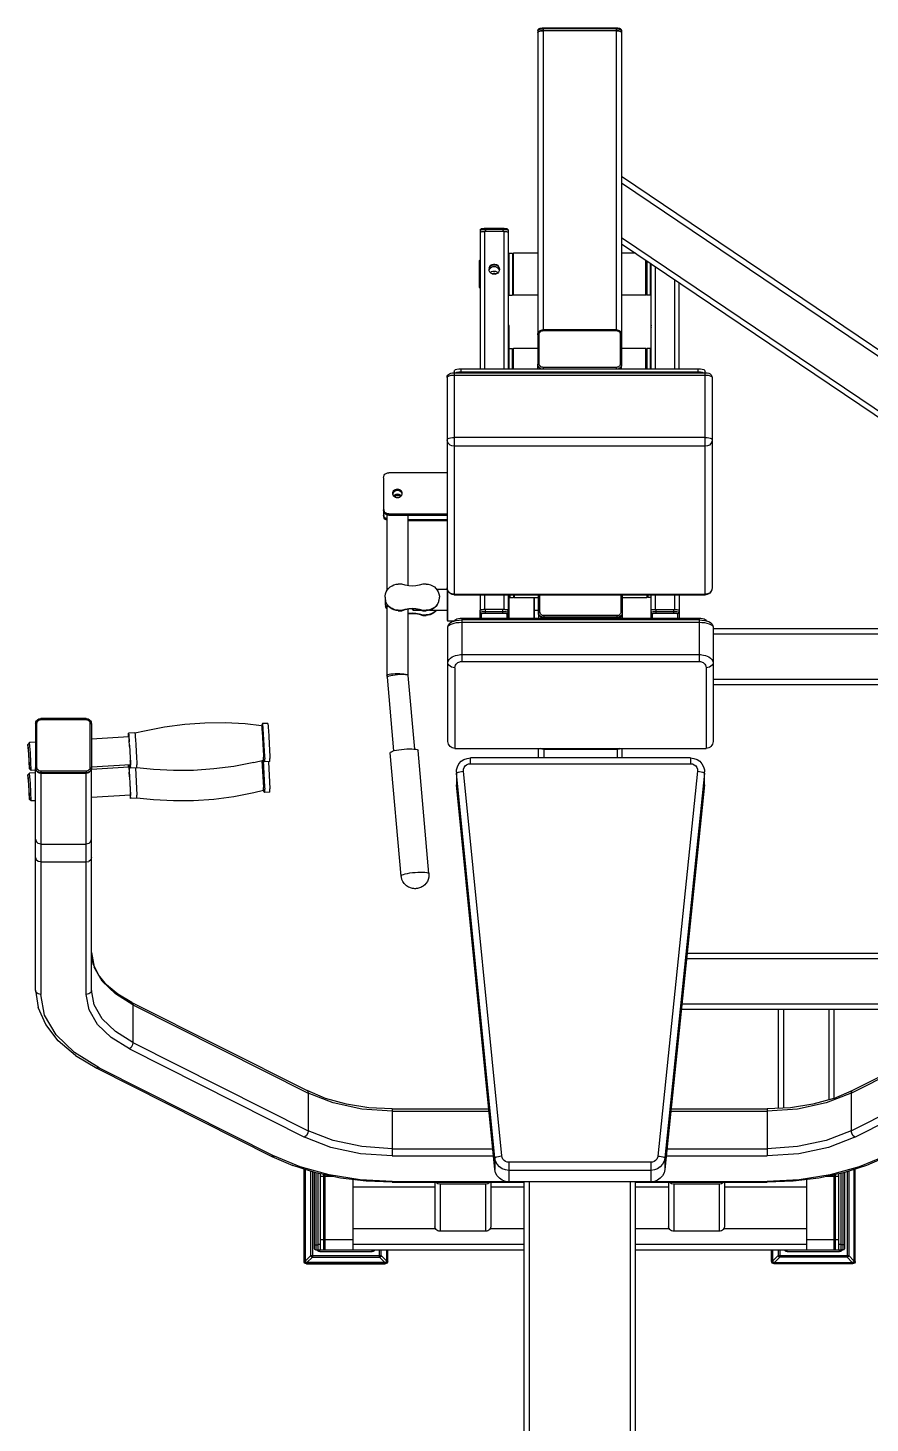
# Model space of a CAD drawing. Header units: millimetres. Extents: x 24547 to 62889, y 34568 to 56011.
# Drawn here: x 36956 to 37724, y 44921 to 46192 of the extents above; entities that cross this region are included whole.
import ezdxf

# ---------------------------------------------------------------- set-up
doc = ezdxf.new("R2010")
doc.units = ezdxf.units.MM
doc.linetypes.add('PEN_TYPE_1', pattern=[0])

# ---------------------------------------------------------------- blocks, each defined once
blk = doc.blocks.new('A$C23574DE5')
at = {"color": 7, "linetype": 'PEN_TYPE_1'}
for points in [[(464.7, 1516.8), (464.8, 1517.3), (465, 1517.8), (465.4, 1518.2), (466, 1518.6), (466.7, 1518.9), (467.5, 1519.1), (468.5, 1519.2), (469.5, 1519.3)], [(464.7, 1516.8), (464.8, 1517.1), (465, 1517.4), (465.5, 1517.7), (466.1, 1517.9), (466.8, 1518.1), (467.6, 1518.3), (468.5, 1518.4), (469.5, 1518.4)], [(464.7, 1516.8), (464.7, 1515)], [(464.7, 1515), (464.8, 1515.4), (465.2, 1515.7), (465.7, 1516), (466.5, 1516.3), (467.4, 1516.5), (468.4, 1516.6), (469.5, 1516.6)], [(464.8, 1515.4), (464.7, 1515)], [(464.7, 1515), (464.7, 1239.7)], [(465.3, 1515.8), (465, 1515.5)], [(465.9, 1516.1), (465.5, 1515.9)], [(466.8, 1516.3), (466.3, 1516.2)], [(467.9, 1516.5), (467.2, 1516.4)], [(469.5, 1516.6), (468.3, 1516.6)], [(469.5, 1519.3), (536.2, 1519.3)], [(469.5, 1519.3), (469.5, 1516.6)], [(536.2, 1518.4), (469.5, 1518.4)], [(536.2, 1516.6), (469.5, 1516.6)], [(469.5, 1516.6), (469.5, 1244.2)], [(536.2, 1519.3), (536.2, 1516.6)], [(536.2, 1519.3), (537.2, 1519.2), (538.1, 1519.1), (539, 1518.9), (539.7, 1518.6), (540.3, 1518.2), (540.6, 1517.8), (540.9, 1517.3), (541, 1516.8)], [(536.2, 1518.4), (537.1, 1518.4), (538, 1518.3), (538.9, 1518.1), (539.6, 1517.9), (540.2, 1517.7), (540.6, 1517.4), (540.9, 1517.1), (541, 1516.8)], [(537.4, 1516.6), (536.2, 1516.6)], [(536.2, 1516.6), (536.2, 1244.2)], [(536.2, 1516.6), (537.3, 1516.6), (538.3, 1516.5), (539.2, 1516.3), (539.9, 1516), (540.5, 1515.7), (540.9, 1515.4), (541, 1515)], [(538.4, 1516.4), (537.7, 1516.5)], [(539.4, 1516.2), (538.8, 1516.3)], [(540.2, 1515.9), (539.7, 1516.1)], [(540.7, 1515.5), (540.4, 1515.8)], [(541, 1515), (540.8, 1515.4)], [(541, 1516.8), (541, 1515)], [(541, 1515), (541, 1239.7)], [(541, 1384), (1149.6, 973.4)], [(541, 1378.2), (1149.5, 967.8)], [(412.2, 1334.8), (412.3, 1335.1), (412.4, 1335.4), (412.5, 1335.7), (412.8, 1335.9), (413, 1336), (413.2, 1336.2), (413.5, 1336.3), (413.9, 1336.4), (414.3, 1336.5), (414.8, 1336.6), (415.5, 1336.6), (416.2, 1336.7), (417, 1336.7)], [(412.2, 1334.8), (412.3, 1335), (412.6, 1335.1), (413, 1335.3), (413.6, 1335.4), (414.3, 1335.5), (415.2, 1335.6), (416.1, 1335.6), (417, 1335.6)], [(412.2, 1334.8), (412.2, 1333.1)], [(417, 1336.7), (432.9, 1336.7)], [(417, 1336.7), (417, 1333.7)], [(432.9, 1335.6), (417, 1335.6)], [(432.9, 1336.7), (432.9, 1333.7)], [(432.9, 1336.7), (433.7, 1336.7), (434.5, 1336.6), (435.2, 1336.5), (435.9, 1336.4), (436.4, 1336.3), (436.8, 1336.1), (437.1, 1335.9), (437.4, 1335.6), (437.6, 1335.2), (437.6, 1334.8)], [(432.9, 1335.6), (433.8, 1335.6), (434.7, 1335.6), (435.5, 1335.5), (436.2, 1335.4), (436.9, 1335.3), (437.3, 1335.1), (437.6, 1335), (437.6, 1334.8)], [(437.6, 1334.8), (437.6, 1333.1)], [(412.2, 1333.1), (412.3, 1333.2), (412.6, 1333.4), (413.1, 1333.5), (413.7, 1333.6), (414.5, 1333.7), (415.3, 1333.7), (416.2, 1333.7)], [(412.2, 1333.1), (412.2, 1208.7)], [(433.7, 1333.7), (416.2, 1333.7)], [(416.2, 1333.7), (416.2, 1208.7)], [(433.7, 1333.7), (432.9, 1333.7)], [(433.7, 1333.7), (433.7, 1208.7)], [(433.7, 1333.7), (434.6, 1333.7), (435.4, 1333.7), (436.2, 1333.6), (436.8, 1333.5), (437.3, 1333.4), (437.6, 1333.2), (437.6, 1333.1)], [(437.6, 1333.1), (437.6, 1208.7)], [(541, 1328.4), (1150.5, 917.3)], [(541, 1322.6), (1150.5, 911.5)], [(438.4, 1314), (441.6, 1314)], [(438.4, 1314), (438.4, 1275.8)], [(442.4, 1314), (441.6, 1313.2)], [(441.6, 1314), (441.6, 1275.8)], [(464.7, 1314), (442.4, 1314)], [(442.4, 1275.8), (442.4, 1314)], [(553.8, 1314), (541, 1314)], [(411.8, 1307.6), (411.4, 1307.2)], [(411.4, 1282.6), (411.4, 1307.2)], [(412.2, 1307.6), (411.8, 1307.6)], [(411.8, 1282.2), (411.8, 1307.6)], [(420.4, 1300.6), (420.2, 1299)], [(429.7, 1299.3), (429.5, 1298), (428.9, 1296.8), (428.1, 1295.8), (426.9, 1295), (425.6, 1294.7), (424.3, 1294.7), (423, 1295), (421.8, 1295.8), (420.9, 1296.8), (420.4, 1298), (420.2, 1299.3)], [(420.3, 1298.8), (420.9, 1299.8), (421.6, 1300.7), (422.6, 1301.3), (423.8, 1301.7), (424.9, 1301.8)], [(420.4, 1300.6), (420.9, 1301.8), (421.8, 1302.9), (423, 1303.6), (424.3, 1304), (425.6, 1304), (426.9, 1303.6), (428.1, 1302.9), (428.9, 1301.8), (429.5, 1300.6), (429.7, 1299)], [(420.4, 1300.1), (420.9, 1301.3), (421.8, 1302.3), (423, 1303.1), (424.3, 1303.4), (425.6, 1303.4), (426.9, 1303.1), (428.1, 1302.3), (428.9, 1301.3), (429.5, 1300.1)], [(421.4, 1296.2), (421.6, 1296.4), (422.6, 1297.2), (423.8, 1297.6), (424.9, 1297.7)], [(424.9, 1301.8), (426.1, 1301.7), (427.2, 1301.3), (428.2, 1300.7), (429, 1299.8)], [(424.9, 1297.7), (426.1, 1297.6), (427.2, 1297.1), (428.2, 1296.4), (428.4, 1296.2)], [(429, 1299.8), (429.6, 1298.8)], [(438.4, 1307.6), (437.6, 1307.6)], [(563.2, 1275.8), (563.2, 1307.6)], [(564, 1307.1), (564, 1275.8)], [(567.2, 1305), (567.2, 1275.8)], [(568, 1208.7), (568, 1304.4)], [(571.9, 1208.7), (571.9, 1301.7)], [(422.8, 1295.2), (423, 1295.3), (424.3, 1295.7), (425.6, 1295.7), (426.9, 1295.3), (427.1, 1295.2)], [(423.5, 1294.9), (424.3, 1295.1), (425.6, 1295.1), (426.4, 1294.9)], [(589.4, 1208.7), (589.4, 1289.9)], [(593.4, 1208.7), (593.4, 1287.3)], [(411.7, 1282.3), (411.4, 1282.6)], [(412.2, 1282.2), (411.8, 1282.2)], [(438.4, 1282.2), (437.6, 1282.2)], [(438.4, 1275.8), (441.6, 1275.8)], [(442.4, 1275.8), (441.6, 1276.6)], [(464.7, 1275.8), (442.4, 1275.8)], [(563.2, 1275.8), (541, 1275.8)], [(564, 1276.6), (563.2, 1275.8)], [(567.2, 1275.8), (564, 1275.8)], [(568, 1282.2), (567.2, 1282.2)], [(437.6, 1249), (437.8, 1249), (438.1, 1248.6), (438.3, 1248.2), (438.3, 1247.8)], [(438.3, 1247.8), (437.6, 1248.3)], [(438.3, 1246.1), (437.6, 1246.4)], [(438.3, 1247.8), (438.3, 1246.1)], [(438.4, 1245.9), (438.3, 1246.1)], [(438.4, 1245.9), (438.4, 1208.7)], [(568, 1248.4), (567.9, 1247.8)], [(568, 1248), (567.9, 1247.8)], [(568, 1246.1), (567.9, 1245.9)], [(464.7, 1239.7), (464.8, 1240.6), (465, 1241.4), (465.5, 1242.2), (466.1, 1242.9), (466.8, 1243.5), (467.6, 1243.9), (468.5, 1244.1), (469.5, 1244.2)], [(464.7, 1239.7), (464.7, 1239.8), (464.9, 1239.9), (465.2, 1240), (465.6, 1240.1), (466, 1240.1)], [(464.7, 1239.7), (464.7, 1212.1)], [(466, 1240.1), (466, 1240.8), (466.2, 1241.4), (466.5, 1241.9), (467, 1242.4), (467.5, 1242.8), (468.1, 1243.1), (468.8, 1243.3), (469.5, 1243.4)], [(466, 1213.2), (466, 1240.1)], [(536.2, 1244.2), (469.5, 1244.2)], [(469.5, 1243.4), (469.5, 1244.2)], [(469.5, 1243.4), (536.2, 1243.4)], [(536.2, 1244.2), (537.1, 1244.1), (538, 1243.9), (538.9, 1243.5), (539.6, 1242.9), (540.2, 1242.2), (540.6, 1241.4), (540.9, 1240.6), (541, 1239.7)], [(536.2, 1243.4), (536.2, 1244.2)], [(536.2, 1243.4), (536.9, 1243.3), (537.5, 1243.1), (538.2, 1242.8), (538.7, 1242.4), (539.1, 1241.9), (539.4, 1241.4), (539.6, 1240.8), (539.7, 1240.1)], [(539.7, 1240.1), (540.1, 1240.1), (540.4, 1240), (540.7, 1239.9), (540.9, 1239.8), (541, 1239.7)], [(539.7, 1240.1), (539.7, 1213.2)], [(541, 1239.7), (541, 1212.1)], [(567.9, 1238.7), (568, 1238.6)], [(438.4, 1227), (441.6, 1227)], [(442.4, 1227), (441.6, 1226.2)], [(441.6, 1208.7), (441.6, 1227)], [(464.7, 1227), (442.4, 1227)], [(442.4, 1208.7), (442.4, 1227)], [(563.2, 1227), (541, 1227)], [(563.2, 1208.7), (563.2, 1227)], [(564, 1226.2), (563.2, 1227)], [(567.2, 1227), (564, 1227)], [(564, 1227), (564, 1208.7)], [(567.2, 1227), (567.2, 1208.7)], [(568, 1220.6), (567.2, 1220.6)], [(388.4, 1206.6), (388.7, 1207.2), (389.6, 1207.9), (391, 1208.3), (392.8, 1208.6), (394.8, 1208.7)], [(394.8, 1205.9), (394.8, 1208.7)], [(394.8, 1208.7), (610.9, 1208.7)], [(464.7, 1212.8), (464.7, 1212.9), (464.9, 1213), (465.2, 1213.1), (465.6, 1213.2), (466, 1213.2)], [(467.4, 1208.7), (466.8, 1209.1), (466.1, 1209.6), (465.5, 1210.3), (465, 1211.1), (464.8, 1211.9), (464.7, 1212.8)], [(464.7, 1208.7), (464.7, 1212.1)], [(466.4, 1208.7), (465.7, 1209.3), (465.2, 1210.2), (464.8, 1211.2), (464.7, 1212.1)], [(469.5, 1209.9), (468.8, 1210), (468.1, 1210.2), (467.5, 1210.5), (467, 1210.9), (466.5, 1211.4), (466.2, 1212), (466, 1212.6), (466, 1213.2)], [(536.2, 1209.9), (469.5, 1209.9)], [(469.5, 1209.9), (469.5, 1208.7)], [(539.7, 1213.2), (539.6, 1212.6), (539.4, 1212), (539.1, 1211.4), (538.7, 1210.9), (538.2, 1210.5), (537.5, 1210.2), (536.9, 1210), (536.2, 1209.9)], [(536.2, 1209.9), (536.2, 1208.7)], [(540.9, 1211.9), (540.6, 1211.1), (540.2, 1210.3), (539.6, 1209.6), (538.9, 1209.1), (538.2, 1208.7)], [(541, 1212.1), (540.9, 1211.2), (540.5, 1210.2), (539.9, 1209.3), (539.3, 1208.7)], [(539.7, 1213.2), (540.1, 1213.2), (540.4, 1213.1), (540.7, 1213), (540.9, 1212.9), (541, 1212.8)], [(541, 1212.8), (540.9, 1211.9)], [(541, 1208.7), (541, 1212.1)], [(610.9, 1208.7), (612.9, 1208.6), (614.6, 1208.3), (616.1, 1207.9), (616.9, 1207.2), (617.3, 1206.6)], [(610.9, 1205.9), (610.9, 1208.7)], [(382, 1200.7), (382.2, 1201.9), (382.7, 1202.8), (383.4, 1203.5), (384.3, 1204.1), (385.4, 1204.6), (386.8, 1204.9), (388.4, 1205)], [(382, 1200.7), (382.1, 1201), (382.3, 1201.3), (382.6, 1201.6), (383.2, 1201.9), (383.9, 1202.3), (384.8, 1202.5), (385.7, 1202.7), (386.7, 1202.8), (387.6, 1202.9), (388.4, 1202.9)], [(382, 1200.7), (382, 979.6)], [(388.4, 1206.6), (388.4, 1002.8)], [(388.4, 1205), (617.3, 1205)], [(388.4, 1202.9), (617.3, 1202.9)], [(389.6, 1205), (391, 1205.5), (392.8, 1205.8), (394.8, 1205.9)], [(394.8, 1205.9), (610.9, 1205.9)], [(610.9, 1205.9), (612.9, 1205.8), (614.6, 1205.5), (616.1, 1205)], [(617.3, 1002.8), (617.3, 1206.6)], [(617.3, 1205), (619, 1204.9), (620.6, 1204.5), (621.8, 1203.9), (622.8, 1203), (623.4, 1202), (623.6, 1200.7)], [(617.3, 1202.9), (618, 1202.9), (618.9, 1202.8), (619.9, 1202.7), (620.9, 1202.5), (621.7, 1202.3), (622.5, 1202), (623, 1201.6), (623.4, 1201.3), (623.6, 1201)], [(623.6, 1200.7), (623.6, 1009.2)], [(382, 1144), (382.3, 1144.5), (382.9, 1145.1), (383.9, 1145.5), (385.2, 1145.8), (386.8, 1146.1), (388.4, 1146.1)], [(617.3, 1146.1), (388.4, 1146.1)], [(617.3, 1146.1), (618.9, 1146.1), (620.4, 1145.8), (621.7, 1145.5), (622.8, 1145.1), (623.4, 1144.5), (623.6, 1144)], [(388.4, 1138), (386.4, 1138.3), (384.7, 1139.1), (383.3, 1140.5), (382.4, 1142.1), (382, 1144)], [(617.3, 1138), (388.4, 1138)], [(623.6, 1144), (623.3, 1142.1), (622.4, 1140.5), (621, 1139.1), (619.2, 1138.3), (617.3, 1138)], [(324, 1109.2), (324.2, 1110.4), (324.6, 1111.6), (325.4, 1112.5), (326.4, 1113.3), (327.6, 1113.8), (328.8, 1113.9)], [(324, 1109.2), (324, 1075)], [(382, 1113.9), (328.8, 1113.9)], [(332.6, 1095.1), (332.7, 1096.1), (333, 1096.9), (333.5, 1097.7), (334.1, 1098.3), (334.9, 1098.8), (335.8, 1099.1), (336.7, 1099.2), (337.6, 1099.1), (338.5, 1098.8), (339.3, 1098.3), (340, 1097.7), (340.5, 1096.9), (340.8, 1096.1), (340.9, 1095.1)], [(332.7, 1094.2), (332.6, 1095.1)], [(332.6, 1094.6), (332.7, 1094.9)], [(332.7, 1094.9), (333, 1095.8)], [(332.7, 1094.2), (332.8, 1094.9)], [(340.8, 1094.2), (340.5, 1093.4), (340, 1092.6), (339.3, 1091.9), (338.5, 1091.4), (337.6, 1091.1), (336.7, 1091), (335.8, 1091.1), (334.9, 1091.4), (334.1, 1091.9), (333.5, 1092.6), (333, 1093.4), (332.7, 1094.2)], [(332.8, 1094.9), (333.4, 1096.1)], [(333, 1095.8), (333.5, 1096.6), (334.1, 1097.2)], [(333.4, 1096.1), (334.3, 1097), (335.5, 1097.6), (336.7, 1097.9), (338, 1097.6), (339.2, 1097), (340.1, 1096.1)], [(333.4, 1093), (334.3, 1093.8), (335.5, 1094.4), (336.7, 1094.6), (338, 1094.4), (339.2, 1093.8), (340.1, 1093)], [(333.4, 1092.7), (333.5, 1092.7), (334.1, 1093.4), (334.9, 1093.9), (335.8, 1094.2), (336.7, 1094.3), (337.6, 1094.2), (338.5, 1093.9), (339.3, 1093.4), (340, 1092.7), (340, 1092.7)], [(334.1, 1097.2), (334.9, 1097.7), (335.8, 1098), (336.7, 1098.1), (337.6, 1098), (338.5, 1097.7), (339.3, 1097.2), (340, 1096.6), (340.5, 1095.8), (340.8, 1094.9)], [(340.1, 1096.1), (340.7, 1094.9)], [(340.7, 1094.9), (340.8, 1094.2)], [(340.9, 1095.1), (340.8, 1094.2)], [(340.8, 1094.9), (340.8, 1094.6)], [(324, 1081.1), (324.2, 1080)], [(334, 1092.1), (334.1, 1092.3), (334.9, 1092.8), (335.8, 1093.1), (336.7, 1093.2), (337.6, 1093.1), (338.5, 1092.8), (339.3, 1092.3), (339.5, 1092.1)], [(328.8, 1075.3), (327.6, 1075.4), (326.4, 1075.9), (325.4, 1076.6), (324.6, 1077.6), (324.2, 1078.7), (324, 1080)], [(324, 1076.1), (324.2, 1075)], [(327.2, 1070.6), (326.4, 1070.9), (325.4, 1071.7), (324.6, 1072.6), (324.2, 1073.8), (324, 1075)], [(324.2, 1079.8), (324.6, 1078.7)], [(327.2, 1071.7), (326.4, 1072), (325.4, 1072.8), (324.6, 1073.7), (324.2, 1074.9)], [(328.8, 1076.4), (327.6, 1076.5), (326.4, 1077), (325.4, 1077.7), (324.6, 1078.7)], [(327.2, 1075.6), (327.2, 1006.6)], [(328.8, 1075.3), (328.8, 1076.4)], [(328.8, 1076.4), (382, 1076.4)], [(328.8, 1075.3), (382, 1075.3)], [(346.3, 1075.3), (346.3, 1010.9)], [(346.3, 1071.4), (382, 1071.4)], [(346.3, 1070.3), (382, 1070.3)], [(325.5, 1000.5), (325.5, 1001.5), (325.8, 1003.5), (326.5, 1005.3), (327.4, 1007), (328.6, 1008.6), (330.1, 1009.9), (331.8, 1011), (333.6, 1011.8), (335.5, 1012.3), (337.5, 1012.4)], [(340.7, 1012.4), (337.5, 1012.4)], [(359.8, 1012.4), (356.7, 1011.4), (353.5, 1010.8), (350.2, 1010.6), (347, 1010.8), (343.8, 1011.4), (340.7, 1012.4)], [(363, 1012.4), (359.8, 1012.4)], [(363, 1012.4), (364.9, 1012.3), (366.9, 1011.8), (368.7, 1011), (370.4, 1009.9), (371.8, 1008.6), (373, 1007), (374, 1005.3), (374.6, 1003.5), (375, 1001.5), (375, 1000.5)], [(372.5, 1007.7), (382, 1007.7)], [(388.4, 1002.8), (387.5, 1002.9), (386.6, 1003.1), (385.5, 1003.5), (384.6, 1004.1), (383.5, 1005.1), (382.8, 1006.1), (382.3, 1007.5), (382, 1009.2)], [(388.4, 1003.2), (386.4, 1003.5), (384.7, 1004.3), (383.3, 1005.6), (382.4, 1007.3), (382, 1009.2)], [(382.5, 1006.8), (382.5, 979.1)], [(623.6, 1009.2), (623.3, 1007.3), (622.4, 1005.6), (621, 1004.3), (619.2, 1003.5), (617.3, 1003.2)], [(623.6, 1009.2), (623.4, 1007.4), (622.8, 1006.1), (622.2, 1005.1), (621.3, 1004.3), (620.4, 1003.6), (619.6, 1003.3), (618.9, 1003), (618.1, 1002.9)], [(325.5, 1000.5), (325.5, 999.1)], [(325.5, 999.6), (325.8, 997.2)], [(325.6, 998.3), (325.5, 996.3)], [(325.5, 996.3), (325.6, 994)], [(325.6, 994.4), (326, 992.2)], [(337.5, 988.2), (335.5, 988.4), (333.6, 988.9), (331.8, 989.7), (330.1, 990.7), (328.6, 992.1), (327.4, 993.6), (326.5, 995.4), (325.8, 997.6)], [(327.2, 990.2), (326.8, 990.9), (326, 992.6)], [(327.2, 989.8), (326.8, 990.4), (326, 992.2)], [(337.5, 988.7), (335.5, 988.8), (333.6, 989.3), (331.8, 990.1), (330.1, 991.2), (328.6, 992.5), (327.4, 994), (326.5, 995.8)], [(327.2, 994), (327.2, 929.3)], [(374.6, 997.6), (374, 995.4), (373, 993.6), (371.8, 992.1), (370.4, 990.7), (368.7, 989.7), (366.9, 988.9), (364.9, 988.4), (363, 988.2)], [(374, 995.8), (373, 994), (371.8, 992.5), (370.4, 991.2), (368.7, 990.1), (366.9, 989.3), (364.9, 988.8), (363, 988.7)], [(374.6, 997.2), (375, 999.6)], [(375, 999.1), (375, 1000.5)], [(388.4, 1003.2), (617.3, 1003.2)], [(388.4, 1002.8), (617.3, 1002.8)], [(412.2, 1002.8), (412.2, 988.6)], [(416.2, 1002.8), (416.2, 989.4)], [(433.7, 1002.8), (433.7, 989.4)], [(437.6, 1002.8), (437.6, 988.6)], [(438.4, 1002.8), (438.4, 981.4)], [(439.2, 1002.8), (439.2, 1000.3)], [(439.2, 1000.3), (442.4, 1000.3)], [(442.4, 1002.7), (442.4, 1000.3)], [(442.4, 1001.1), (443.2, 1000.3)], [(443.2, 1002.8), (443.2, 1000.3)], [(443.2, 1000.3), (465.3, 1000.3)], [(461, 1000.3), (461, 981.4)], [(461.5, 1000.3), (461.5, 981.4)], [(465.3, 986), (465.3, 1002.8)], [(466.6, 987.1), (466.6, 1002.8)], [(540.3, 1002.8), (540.3, 987.1)], [(541.7, 1002.8), (541.7, 981.4)], [(541.7, 1000.3), (564, 1000.3)], [(564, 1002.8), (564, 1000.3)], [(564, 1000.3), (564.8, 1001.1)], [(564.8, 1002.7), (564.8, 1000.3)], [(568, 1000.3), (564.8, 1000.3)], [(568, 988.7), (568, 1002.8)], [(571.9, 989.4), (571.9, 1002.8)], [(589.4, 989.4), (589.4, 1002.8)], [(593.4, 1002.8), (593.4, 981.4)], [(617.3, 1002.8), (618.1, 1002.9)], [(337.5, 988.7), (337.5, 988.2)], [(337.5, 988.7), (340.7, 988.7)], [(337.5, 988.2), (340.7, 988.2)], [(340.7, 988.7), (343.8, 989.7), (347, 990.3), (350.2, 990.5), (353.5, 990.3), (356.7, 989.7), (359.8, 988.7)], [(340.7, 988.2), (343.8, 989.2), (347, 989.9), (350.2, 990.1), (353.5, 989.9), (356.7, 989.2), (359.8, 988.2)], [(340.7, 988.7), (340.7, 988.2)], [(346.3, 989.7), (346.3, 929.3)], [(346.3, 985.9), (347, 986), (350.2, 986.2), (353.5, 986), (356.7, 985.4), (359.8, 984.4)], [(346.3, 985.4), (347, 985.6), (350.2, 985.8), (353.5, 985.6), (356.7, 985), (359.8, 984)], [(350.2, 990.1), (350.2, 989.6)], [(350.2, 989.4), (350.9, 988.7)], [(351, 990), (351, 988.7)], [(351, 988.7), (358.5, 988.7)], [(359.8, 988.7), (359.8, 988.2)], [(359.8, 988.7), (363, 988.7)], [(359.8, 988.2), (363, 988.2)], [(359.8, 984.4), (359.8, 984)], [(359.8, 984.4), (363, 984.4)], [(359.8, 984), (363, 984)], [(363, 988.7), (363, 988.2)], [(372.2, 988.7), (371.5, 987.8), (370, 986.6), (368.4, 985.7), (366.7, 985), (364.8, 984.5), (363, 984.4)], [(372.5, 988.7), (371.5, 987.4), (370, 986.2), (368.4, 985.3), (366.7, 984.5), (364.8, 984.1), (363, 984)], [(363, 984), (363, 984.4)], [(365.9, 988.7), (382, 988.7)], [(382, 979.6), (382.5, 979.1)], [(382.5, 979.1), (389.2, 979.1)], [(382.8, 973.4), (383, 974.8), (383.7, 976), (384.7, 977.1), (386.1, 978), (388, 978.8), (390.3, 979.3)], [(389.2, 979.2), (389.4, 979.8), (390, 980.3), (391, 980.8), (392.3, 981.1), (393.9, 981.3), (395.5, 981.4)], [(389.2, 979.1), (389.2, 979.2)], [(390.3, 979.3), (392.9, 979.7), (395.5, 979.8)], [(395.5, 981.4), (395.5, 942)], [(395.5, 981.4), (611.7, 981.4)], [(611.7, 979.8), (395.5, 979.8)], [(412.6, 989), (412.2, 988.7)], [(412.2, 988.6), (412.3, 988.8)], [(412.2, 981.4), (412.2, 988.6)], [(412.2, 986.7), (412.3, 986.9), (412.6, 987), (413, 987.2), (413.6, 987.3), (414.3, 987.4), (415.2, 987.5), (416.1, 987.5), (417, 987.5)], [(413.5, 985.4), (413.2, 985.5), (412.9, 985.6), (412.6, 985.8), (412.4, 986.1), (412.3, 986.4), (412.2, 986.7)], [(412.3, 988.8), (412.7, 988.9), (413.3, 989.1), (414, 989.2), (414.9, 989.3), (415.3, 989.3)], [(415.3, 989.4), (412.6, 989)], [(413.5, 985.4), (413.6, 985.6), (413.8, 985.7), (414.1, 985.8), (414.5, 985.9), (415, 986), (415.7, 986), (416.3, 986), (417, 986.1)], [(413.5, 981.4), (413.5, 985.4)], [(416.2, 989.4), (415.3, 989.4)], [(433.7, 989.4), (416.2, 989.4)], [(417, 986.1), (417, 989.4)], [(417, 987.5), (432.9, 987.5)], [(417, 986.1), (432.9, 986.1)], [(432.9, 986.1), (432.9, 989.4)], [(432.9, 987.5), (433.8, 987.5), (434.7, 987.5), (435.5, 987.4), (436.2, 987.3), (436.9, 987.2), (437.3, 987), (437.6, 986.9), (437.6, 986.7)], [(432.9, 986.1), (433.6, 986), (434.2, 986), (434.8, 986), (435.4, 985.9), (435.8, 985.8), (436.1, 985.7), (436.3, 985.6), (436.4, 985.4)], [(434.6, 989.4), (433.7, 989.4)], [(437.3, 989), (434.6, 989.4)], [(434.6, 989.3), (434.9, 989.3), (435.9, 989.2), (436.6, 989.1), (437.2, 988.9), (437.5, 988.8), (437.6, 988.7)], [(437.6, 986.7), (437.6, 986.4), (437.5, 986.1), (437.3, 985.8), (437, 985.6), (436.7, 985.5), (436.4, 985.4)], [(436.4, 985.4), (436.4, 981.4)], [(437.6, 988.7), (437.3, 989)], [(437.6, 981.4), (437.6, 988.6)], [(461.5, 988.7), (465.3, 988.7)], [(465.3, 986.6), (465.4, 986.8), (465.6, 986.9), (465.8, 987), (466.2, 987.1), (466.6, 987.1)], [(470.1, 982.2), (469.2, 982.2), (468.3, 982.5), (467.4, 982.9), (466.7, 983.5), (466.1, 984.2), (465.7, 984.9), (465.4, 985.8), (465.3, 986.6)], [(465.4, 985), (465.3, 985.9)], [(465.4, 985), (465.4, 981.4)], [(467.3, 982.4), (467.1, 982.5), (466.4, 983.2), (465.8, 984.1), (465.4, 985)], [(470.1, 983.8), (469.4, 983.9), (468.8, 984), (468.2, 984.3), (467.6, 984.8), (467.2, 985.3), (466.9, 985.8), (466.7, 986.4), (466.6, 987.1)], [(469.2, 981.5), (468.2, 981.8), (467.3, 982.4), (467.1, 982.5)], [(468.2, 981.8), (468, 982)], [(469.2, 981.5), (469, 981.6)], [(470.2, 981.4), (469.2, 981.5)], [(470.1, 983.8), (470.1, 981.5)], [(536.8, 983.8), (470.1, 983.8)], [(536.8, 982.2), (470.1, 982.2)], [(540.3, 987.1), (540.3, 986.4), (540.1, 985.8), (539.7, 985.3), (539.3, 984.8), (538.8, 984.3), (538.2, 984), (537.5, 983.9), (536.8, 983.8)], [(541.6, 986.6), (541.5, 985.8), (541.2, 984.9), (540.8, 984.2), (540.2, 983.5), (539.5, 982.9), (538.7, 982.5), (537.8, 982.2), (536.8, 982.2)], [(536.8, 983.8), (536.8, 981.5)], [(541.7, 985.9), (541.6, 984.9), (541.3, 983.9), (540.7, 983.1), (539.9, 982.4), (539, 981.8), (538, 981.5), (536.9, 981.4)], [(541.6, 986), (541.5, 985), (541.1, 984.1), (540.6, 983.2), (539.8, 982.5), (538.9, 982), (537.9, 981.6)], [(540.3, 987.1), (540.7, 987.1), (541.1, 987), (541.4, 986.9), (541.5, 986.8), (541.6, 986.6)], [(567.9, 988.6), (568, 988.7)], [(567.9, 981.4), (567.9, 988.6)], [(567.9, 986.7), (567.9, 986.8), (568.2, 987), (568.7, 987.1), (569.2, 987.3), (570, 987.4), (570.8, 987.4), (571.7, 987.5), (572.6, 987.5)], [(569.1, 985.4), (568.8, 985.5), (568.5, 985.6), (568.2, 985.8), (568, 986.1), (567.9, 986.4), (567.9, 986.7)], [(568, 988.7), (568.1, 988.9)], [(568.1, 988.9), (568.4, 989), (568.9, 989.2), (569.5, 989.3), (570.2, 989.3), (571.1, 989.4)], [(568.3, 988.9), (571, 989.3)], [(569.1, 985.4), (569.2, 985.5), (569.4, 985.7), (569.7, 985.8), (570.2, 985.9), (570.7, 985.9), (571.3, 986), (571.9, 986), (572.6, 986)], [(569.1, 981.4), (569.1, 985.4)], [(571, 989.3), (572.6, 989.4)], [(571.1, 989.4), (571.9, 989.4)], [(571.9, 989.4), (589.4, 989.4)], [(572.6, 986), (572.6, 989.4)], [(572.6, 987.5), (588.5, 987.5)], [(572.6, 986), (588.5, 986)], [(588.5, 989.4), (590.1, 989.3)], [(588.5, 986), (588.5, 989.4)], [(588.5, 987.5), (589.4, 987.5), (590.3, 987.4), (591.2, 987.4), (591.9, 987.3), (592.5, 987.1), (592.9, 987), (593.2, 986.8), (593.3, 986.7)], [(588.5, 986), (589.2, 986), (589.8, 986), (590.4, 985.9), (591, 985.9), (591.4, 985.8), (591.7, 985.7), (591.9, 985.5), (592, 985.4)], [(589.4, 989.4), (590.3, 989.4)], [(590.1, 989.3), (590.6, 989.3)], [(590.3, 989.4), (593, 989)], [(590.6, 989.3), (591.5, 989.2), (592.2, 989.1), (592.8, 988.9), (593.2, 988.7), (593.3, 988.6)], [(593.3, 986.7), (593.2, 986.4), (593.1, 986.1), (592.9, 985.8), (592.6, 985.6), (592.3, 985.5), (592, 985.4)], [(592, 985.4), (592, 981.4)], [(593, 989), (593.4, 988.7)], [(611.7, 981.4), (611.7, 942)], [(611.7, 981.4), (613.3, 981.3), (614.8, 981.1), (616.2, 980.8), (617.2, 980.3), (617.8, 979.8), (618, 979.2)], [(611.7, 979.8), (614.3, 979.7), (616.9, 979.3), (619.2, 978.8)], [(618, 979.1), (618, 979.2)], [(382.8, 973.4), (383, 974.2), (383.8, 975), (384.9, 975.8), (386.5, 976.4), (388.4, 977), (390.7, 977.4), (393, 977.6), (395.5, 977.7)], [(382.8, 869.1), (382.8, 973.4)], [(395.5, 977.7), (611.7, 977.7)], [(611.7, 977.7), (614.1, 977.6), (616.5, 977.4), (618.7, 977), (620.7, 976.4), (622.2, 975.8), (623.4, 975), (624.1, 974.2), (624.4, 973.4)], [(619.2, 978.8), (621.1, 978), (622.5, 977.1), (623.5, 976), (624.2, 974.8), (624.4, 973.4)], [(624.4, 973.4), (624.4, 869.2)], [(952.6, 971.7), (624.4, 971.7)], [(952.6, 966.9), (624.4, 966.9)], [(382.8, 940.6), (383.1, 942.3), (384, 943.7), (385.2, 945), (386.7, 946.1), (388.2, 946.8), (389.8, 947.4), (391.4, 947.8), (392.9, 948.1), (394.2, 948.2), (395.5, 948.3)], [(389.2, 936.3), (389.3, 937.6), (389.7, 938.7), (390.4, 939.6), (391.1, 940.4), (391.9, 941), (392.7, 941.4), (393.5, 941.7), (394.2, 941.9), (394.9, 942), (395.5, 942)], [(395.5, 948.3), (611.7, 948.3)], [(395.5, 942), (611.7, 942)], [(611.7, 948.3), (612.9, 948.2), (614.3, 948.1)], [(611.7, 942), (612.3, 942), (613, 941.9), (613.7, 941.7), (614.5, 941.4), (615.3, 941), (616.1, 940.4), (616.8, 939.6), (617.4, 938.7), (617.9, 937.6), (618, 936.3)], [(614.3, 948.1), (615.8, 947.8), (617.4, 947.4), (618.9, 946.8), (620.5, 946.1), (622, 945), (623.2, 943.7), (624.1, 942.3), (624.4, 940.6)], [(327.2, 929.3), (327.4, 929.7), (328.1, 930), (329.3, 930.4), (330.8, 930.6), (332.6, 930.8), (334.6, 930.9), (336.7, 931), (338.8, 930.9), (340.9, 930.8), (342.7, 930.6), (344.2, 930.4), (345.3, 930), (346, 929.7), (346.3, 929.3)], [(327.2, 929.3), (327.3, 927.7)], [(327.3, 927.7), (327.5, 928.1), (328.2, 928.5), (329.3, 928.9), (330.8, 929.3), (332.6, 929.6), (334.6, 929.9), (336.8, 930.2), (338.9, 930.3), (340.9, 930.4), (342.7, 930.3), (344.2, 930.2), (345.3, 930), (346, 929.7), (346.3, 929.3)], [(346.3, 929.3), (352.2, 862.2)], [(389.2, 936.3), (387.5, 936.5), (386, 936.9), (384.7, 937.6), (383.7, 938.5), (383, 939.5), (382.8, 940.6)], [(389.2, 936.3), (389.2, 862.8)], [(624.4, 940.6), (624.2, 939.5), (623.5, 938.5), (622.5, 937.6), (621.2, 936.9), (619.7, 936.5), (618, 936.3)], [(618, 936.3), (618, 862.8)], [(327.3, 927.7), (333.2, 860.5)], [(952.6, 925.6), (624.4, 925.6)], [(952.6, 920.8), (624.4, 920.8)], [(7, 885.3), (7.1, 886.2), (7.3, 887), (7.8, 887.8), (8.4, 888.5), (9.1, 889.1), (9.9, 889.6), (10.8, 889.8)], [(10.8, 889.8), (11.7, 889.9)], [(11.7, 889), (11.7, 889.9)], [(53.1, 889.9), (11.7, 889.9)], [(53.1, 889), (53.1, 889.9)], [(53.1, 889.9), (54, 889.8)], [(54, 889.8), (54.9, 889.6), (55.7, 889.1), (56.4, 888.5), (57, 887.8), (57.5, 887), (57.7, 886.2), (57.8, 885.3)], [(8.2, 885.6), (7, 885.3)], [(7, 885.3), (7, 844.7)], [(8.2, 885.6), (8.3, 886.2), (8.5, 886.9), (8.8, 887.4), (9.3, 888), (9.8, 888.4), (10.4, 888.7), (11.1, 888.9), (11.7, 889)], [(8.2, 845.5), (8.2, 885.6)], [(11.7, 889), (53.1, 889)], [(53.1, 889), (53.7, 888.9), (54.4, 888.7), (55, 888.4), (55.5, 888), (56, 887.4), (56.3, 886.9), (56.5, 886.2), (56.5, 885.6)], [(56.5, 885.6), (56.5, 845.5)], [(56.5, 885.6), (57.8, 885.3)], [(57.8, 885.3), (57.8, 844.7)], [(97.4, 876.8), (106.3, 878.9), (124.5, 882.5), (142.9, 884.8), (161.3, 886.1), (179.7, 886.3), (198, 885.3), (212.9, 883.7)], [(213.8, 885.3), (212.9, 883.7)], [(212.9, 883.7), (213, 883.5), (213.1, 882.8), (213.2, 881.6), (213.3, 880), (213.5, 877.9)], [(213.5, 877.9), (213.8, 872.8)], [(218.6, 885.6), (213.8, 885.3)], [(213.8, 885.3), (214.2, 880.6)], [(214.2, 880.6), (215.7, 855.4)], [(218.6, 885.6), (218.6, 885.4), (218.7, 884.7), (218.8, 883.3), (219, 881.5), (219.1, 879.2)], [(219.1, 879.2), (219.5, 873.6)], [(1.4, 868), (0, 866.3)], [(0.7, 857.9), (0, 866.3)], [(0, 866.3), (0.7, 852.5)], [(7, 868.3), (1.4, 868)], [(2.2, 858.3), (1.4, 868)], [(91.9, 873.3), (57.8, 871.3)], [(97.4, 876.8), (91.7, 876.5)], [(91.7, 876.5), (91.8, 876.3), (91.9, 875.6), (92, 874.4), (92.1, 872.8), (92.3, 870.7)], [(91.8, 873.8), (91.7, 876.5)], [(91.8, 873.8), (91.8, 873.3)], [(91.9, 873.3), (92, 873.2), (92, 872.6), (92.1, 871.7), (92.2, 870.3), (92.4, 868.7)], [(92.6, 864.6), (92.3, 870.7)], [(92.6, 865.6), (93, 859.8)], [(97.4, 876.8), (97.5, 876.7), (97.6, 876), (97.7, 874.8)], [(97.7, 874.8), (97.8, 873.1), (98, 871)], [(98, 871), (98.3, 865.9)], [(98.3, 865.9), (98.7, 860.1)], [(213.8, 872.8), (214.2, 867)], [(214.2, 867), (214.5, 861.3)], [(219.5, 873.6), (219.9, 867.2)], [(219.9, 867.2), (220.3, 861)], [(389.2, 862.8), (387.9, 862.9), (386.7, 863.3), (385.6, 863.9), (384.7, 864.6), (383.9, 865.6), (383.3, 866.7), (382.9, 867.9), (382.8, 869.1)], [(624.4, 869.1), (624.3, 867.9), (623.9, 866.7), (623.3, 865.6), (622.5, 864.6), (621.6, 863.9), (620.5, 863.3), (619.3, 862.9), (618, 862.8)], [(1.3, 844), (0.7, 857.9)], [(0.7, 852.5), (1.3, 844)], [(2.9, 842.6), (2.2, 858.3)], [(92.9, 860), (93.3, 854.1)], [(93.2, 855.4), (93.5, 849.3), (93.6, 847.5)], [(98.7, 860.1), (99, 854.5)], [(99, 854.5), (99.2, 849.7), (99.3, 847.8)], [(206, 849.8), (214.8, 852)], [(214.3, 851.8), (215.7, 827.8)], [(214.5, 861.3), (214.7, 856.5), (214.8, 854.7)], [(214.8, 852), (214.8, 854.7)], [(215.9, 850.4), (214.8, 852)], [(215.7, 855.4), (215.8, 853.4)], [(215.9, 850.4), (215.8, 853.4)], [(220.3, 861), (220.5, 855.7), (220.6, 853.7)], [(220.6, 850.7), (220.6, 853.7)], [(330.2, 858.8), (330.4, 859.3), (331.2, 859.7), (332.3, 860.2), (333.9, 860.7), (335.8, 861.1), (338, 861.5), (340.4, 861.8), (342.9, 862.1), (345.3, 862.3), (347.7, 862.4), (349.9, 862.3), (351.8, 862.2), (353.4, 862), (354.6, 861.8), (355.3, 861.4), (355.5, 861)], [(340.2, 746.5), (330.2, 858.8)], [(365.5, 748.8), (355.5, 861)], [(389.2, 862.8), (618, 862.8)], [(390.5, 841.5), (390.6, 843.2), (391.4, 846.1), (392.8, 848.8), (394.8, 851), (397.3, 852.7), (400.2, 853.7), (403.2, 854.1)], [(403.2, 848.8), (403.2, 854.1)], [(603.9, 854.1), (403.2, 854.1)], [(465.4, 854.1), (465.4, 862.8)], [(468.5, 862.2), (467.4, 862.8)], [(470.2, 861.8), (468.5, 862.2)], [(470.2, 862.8), (470.2, 854.1)], [(536.9, 861.8), (470.2, 861.8)], [(536.9, 862.8), (536.9, 854.1)], [(538.7, 862.2), (536.9, 861.8)], [(539.8, 862.8), (538.7, 862.2)], [(541.7, 854.1), (541.7, 862.8)], [(603.9, 854.1), (607, 853.7), (609.8, 852.7), (612.3, 851), (614.3, 848.7), (615.8, 846.1), (616.5, 843.2), (616.7, 841.5)], [(603.9, 854.1), (603.9, 848.8)], [(1.4, 840.3), (0, 838.7)], [(2.9, 842.6), (1.3, 844)], [(7, 840.6), (1.4, 840.3)], [(2.2, 830.7), (1.4, 840.3)], [(7, 842.8), (2.9, 842.6)], [(8.2, 845.5), (7, 845.2)], [(11.7, 840.5), (10.8, 840.6), (9.9, 840.9), (9.1, 841.3), (8.4, 841.9), (7.8, 842.6), (7.3, 843.4), (7.1, 844.3), (7, 845.2)], [(7, 844.7), (7.6, 842.5)], [(7.6, 842.5), (7.4, 842.7), (7.1, 843.7), (7, 844.7)], [(7, 642.4), (7, 843.7)], [(7.6, 842.5), (7.7, 842.3)], [(7.7, 842.3), (9.3, 840.8)], [(8, 841.8), (7.7, 842.3)], [(11.7, 842.1), (11.1, 842.1), (10.4, 842.3), (9.8, 842.7), (9.3, 843.1), (8.8, 843.6), (8.5, 844.2), (8.3, 844.8), (8.2, 845.5)], [(9.3, 840.8), (8.8, 841.1)], [(9.3, 840.8), (9.4, 840.7)], [(11.7, 840.1), (10.7, 840.2), (9.7, 840.5), (9.4, 840.7)], [(9.4, 840.7), (11.7, 840.1)], [(11.7, 842.1), (11.7, 840.1)], [(53.1, 842.1), (11.7, 842.1)], [(53.1, 840.5), (11.7, 840.5)], [(11.7, 840.1), (11.7, 638.5)], [(11.7, 840.1), (53.1, 840.1)], [(56.5, 845.5), (56.5, 844.8), (56.3, 844.2), (56, 843.6), (55.5, 843.1), (55, 842.7), (54.4, 842.3), (53.7, 842.1), (53.1, 842.1)], [(57.7, 844.3), (57.5, 843.4), (57, 842.6), (56.4, 841.9), (55.7, 841.3), (54.9, 840.9), (54, 840.6), (53.1, 840.5)], [(53.1, 842.1), (53.1, 840.1)], [(55.4, 840.7), (55.1, 840.5), (54.1, 840.2), (53.1, 840.1)], [(53.1, 840.1), (55.4, 840.7)], [(53.1, 638.5), (53.1, 840.1)], [(55.4, 840.7), (55.5, 840.8)], [(55.5, 840.8), (57.1, 842.3)], [(56, 841.1), (55.5, 840.8)], [(56.5, 845.5), (57.8, 845.2)], [(57.1, 842.3), (56.8, 841.8)], [(57.1, 842.3), (57.2, 842.5)], [(57.8, 844.7), (57.7, 843.7), (57.4, 842.7), (57.2, 842.5)], [(57.2, 842.5), (57.8, 844.7)], [(57.8, 845.2), (57.7, 844.3)], [(93.4, 847.9), (57.8, 845.8)], [(57.8, 642.4), (57.8, 843.7)], [(91.9, 845.6), (57.9, 843.6)], [(91.8, 846.1), (91.7, 847.8)], [(91.8, 846.1), (91.8, 845.6)], [(91.9, 847.8), (93.6, 819.8)], [(91.9, 845.6), (92, 845.5), (92, 844.9), (92.1, 844), (92.2, 842.7), (92.4, 841)], [(92.6, 836.9), (92.4, 841)], [(93.4, 850.1), (93.3, 851.6)], [(93.3, 847.9), (93.6, 844.8)], [(93.4, 847.9), (93.4, 850.1)], [(93.6, 844.8), (93.6, 847.5)], [(99.3, 845.1), (93.6, 844.8)], [(97.9, 845), (99.3, 820.1)], [(206, 849.8), (187.7, 846.3), (169.3, 844), (150.9, 842.7), (132.6, 842.6), (114.3, 843.5), (99.3, 845.1)], [(99.3, 845.1), (99.3, 847.8)], [(213.3, 851.6), (214.8, 827)], [(220.6, 850.7), (215.9, 850.4)], [(219.2, 850.6), (220.6, 826)], [(390.5, 841.5), (390.5, 840.3)], [(390.5, 841.5), (390.5, 829.8)], [(390.5, 840.3), (390.7, 840.6)], [(425.6, 489.7), (390.5, 840.3)], [(390.7, 840.6), (391.4, 840.9)], [(391.4, 840.9), (392.4, 841.2), (393.7, 841.5), (395.2, 841.8), (396.9, 842)], [(396.9, 842), (396.9, 843.7), (397.5, 845.4), (398.5, 846.8), (399.8, 847.9), (401.4, 848.6), (403.2, 848.8)], [(431.9, 491.4), (396.9, 842)], [(403.2, 848.8), (603.9, 848.8)], [(610.3, 842), (574.1, 491.3)], [(616.6, 840.2), (580.4, 489.6)], [(603.9, 848.8), (605.7, 848.6), (607.3, 847.9), (608.7, 846.8), (609.7, 845.3), (610.2, 843.7), (610.3, 842)], [(610.3, 842), (611.9, 841.7), (613.4, 841.5), (614.7, 841.2), (615.8, 840.8)], [(616.4, 840.5), (615.8, 840.8)], [(616.6, 840.2), (616.4, 840.5)], [(616.6, 829.7), (616.7, 841.5)], [(616.6, 840.2), (616.7, 841.5)], [(0.7, 830.2), (0, 838.7)], [(0, 838.7), (0.7, 824.8)], [(1.3, 816.3), (0.7, 830.2)], [(2.9, 814.9), (2.2, 830.7)], [(93, 830), (93.3, 825.7), (93.3, 823.9), (93.4, 822.4)], [(214.8, 824.3), (214.8, 827)], [(215.7, 827.8), (215.8, 825.7)], [(390.5, 831), (390.5, 829.8)], [(425.6, 479.2), (390.5, 829.7)], [(616.6, 829.7), (580.4, 479.1)], [(616.6, 829.7), (616.7, 831)], [(0.7, 824.8), (1.3, 816.3)], [(2.9, 814.9), (1.3, 816.3)], [(7, 815.1), (2.9, 814.9)], [(93.4, 820.3), (57.8, 818.1)], [(93.3, 820.3), (93.6, 817.1)], [(93.4, 820.3), (93.4, 822.4)], [(93.6, 817.1), (93.6, 819.8)], [(99.3, 817.4), (93.6, 817.1)], [(214.8, 824.3), (206, 822.2), (187.7, 818.7), (169.3, 816.3), (150.9, 815), (132.6, 814.9), (114.3, 815.8), (99.3, 817.4)], [(99.3, 817.4), (99.3, 820.1)], [(215.9, 822.7), (214.8, 824.3)], [(215.9, 822.7), (215.8, 825.7)], [(220.6, 823), (215.9, 822.7)], [(220.6, 823), (220.6, 826)], [(7, 780.1), (7.7, 777.7)], [(11.7, 775.5), (9.3, 776.1), (7.7, 777.7)], [(11.7, 775.5), (53.1, 775.5)], [(57.1, 777.7), (55.4, 776.1), (53.1, 775.5)], [(57.1, 777.7), (57.8, 780.1)], [(7, 763.3), (7.6, 761.3)], [(57.8, 763.3), (57.2, 761.3), (55.4, 759.8)], [(11.7, 759.3), (9.3, 759.8), (7.6, 761.3)], [(11.7, 759.3), (53.1, 759.3)], [(53.1, 759.3), (55.4, 759.8)], [(340.2, 746.5), (340.4, 747), (341.1, 747.5), (342.3, 748), (343.9, 748.4), (345.8, 748.9), (348, 749.3), (350.4, 749.6), (352.8, 749.8), (355.3, 750), (357.7, 750.1), (359.9, 750.1), (361.8, 750), (363.4, 749.8), (364.5, 749.5), (365.3, 749.1), (365.5, 748.8)], [(365.5, 747.6), (365.3, 745.3), (364.7, 743.2), (364, 741.5), (362.7, 739.6), (361.6, 738.4), (360.1, 737.2), (359, 736.5), (358, 736), (357, 735.6), (356, 735.3), (355.1, 735.1), (354.4, 735), (353.7, 735), (353.1, 734.9), (352.5, 734.9), (351.8, 735), (351.2, 735), (350.5, 735.1), (349.7, 735.3), (348.8, 735.6), (348, 735.9), (346.9, 736.4), (345.9, 737), (345, 737.6), (344, 738.5), (342.8, 739.8), (341.8, 741.4), (340.9, 743.2), (340.3, 745.3), (340.2, 746.5)], [(365.5, 748.8), (365.5, 747.6)], [(57.8, 676.7), (60.3, 663.4)], [(94.6, 631.4), (82, 638.9), (71.7, 647.4), (64.2, 656.6), (59.4, 666.4), (57.8, 676.7)], [(600.7, 676.1), (947.8, 676.1)], [(95.7, 629.1), (79.7, 639.1), (67.7, 650.6), (60.3, 663.4)], [(600.2, 671.3), (947, 671.3)], [(7, 642.4), (9.3, 626.6)], [(11.7, 638.5), (9.3, 639), (7.6, 640.4), (7, 642.4)], [(64.8, 571.7), (42.4, 585.7), (25.6, 601.9), (15.2, 619.8), (11.7, 638.5)], [(57.8, 642.4), (57.2, 640.4), (55.4, 639), (53.1, 638.5)], [(92.5, 588.9), (75.8, 599.3), (63.4, 611.3), (55.7, 624.6), (53.1, 638.5)], [(95.7, 594.8), (79.7, 604.8), (67.7, 616.4), (60.3, 629.1), (57.8, 642.4)], [(43.3, 583), (27.6, 596.4), (16.2, 611.1), (9.3, 626.6)], [(94.6, 631.4), (254.4, 551)], [(94.6, 631.4), (95.3, 630.8), (95.7, 629.1)], [(95.7, 629.1), (95.7, 594.8)], [(95.7, 629.1), (255.4, 548.7)], [(595.5, 625.2), (898.8, 625.2)], [(596, 630), (908.2, 630)], [(684, 534.9), (684, 625.2)], [(688.8, 535.1), (688.8, 625.2)], [(730.1, 542.7), (730.1, 625.2)], [(734.9, 544.1), (734.9, 625.2)], [(750.3, 548.7), (910, 629.1)], [(751.3, 551), (911, 631.4)], [(95.7, 594.8), (95.3, 592.6), (94.1, 590.4), (92.5, 588.9)], [(92.5, 588.9), (252.2, 508.5)], [(95.7, 594.8), (255.4, 514.4)], [(750.3, 514.4), (910, 594.8)], [(753.5, 508.5), (913.2, 588.9)], [(43.3, 583), (62.7, 571.4)], [(64.8, 571.7), (63.3, 571.3), (62.7, 571.4)], [(62.7, 571.4), (222.4, 491)], [(64.8, 571.7), (224.6, 491.3)], [(332, 534.3), (310.7, 535.4), (290.2, 538.7), (271.2, 543.9), (254.4, 551)], [(254.4, 551), (255, 550.4), (255.4, 548.7)], [(255.4, 548.7), (255.4, 514.4)], [(332, 532.2), (304.3, 534.2), (278.3, 539.7), (255.4, 548.7)], [(750.3, 548.7), (727.4, 539.7), (701.4, 534.2), (673.7, 532.2)], [(734.5, 543.9), (751.3, 551)], [(750.3, 548.7), (750.7, 550.4), (751.3, 551)], [(750.3, 548.7), (750.3, 514.4)], [(332, 534.3), (332, 491.4)], [(332, 534.3), (420, 534.3)], [(586.1, 534.3), (673.7, 534.3)], [(734.5, 543.9), (715.4, 538.7), (695, 535.4), (673.7, 534.3)], [(673.7, 534.3), (673.7, 491.4)], [(332, 532.2), (420.3, 532.2)], [(585.9, 532.2), (673.7, 532.2)], [(255.4, 514.4), (255, 512.2), (253.8, 510), (252.2, 508.5)], [(332, 491.4), (303.1, 493.4), (276, 499.2), (252.2, 508.5)], [(332, 498), (304.3, 499.9), (278.3, 505.5), (255.4, 514.4)], [(750.3, 514.4), (727.4, 505.5), (701.4, 499.9), (673.7, 498)], [(753.5, 508.5), (729.7, 499.2), (702.5, 493.4), (673.7, 491.4)], [(753.5, 508.5), (751.9, 510), (750.7, 512.2), (750.3, 514.4)], [(332, 498), (423.7, 498)], [(582.4, 498), (673.7, 498)], [(224.6, 491.3), (223, 490.9), (222.4, 491)], [(222.4, 491), (241.5, 482.7)], [(332, 468.3), (302.7, 469.8), (274.4, 474.2), (248.1, 481.5), (224.6, 491.3)], [(332, 491.4), (424.3, 491.4)], [(425.6, 489.7), (425.8, 490), (426.4, 490.3), (427.4, 490.6), (428.7, 490.9), (430.2, 491.2), (431.9, 491.4)], [(438.2, 478.3), (435.1, 478.7), (432.2, 479.8), (429.7, 481.6), (427.6, 483.9), (426.2, 486.7), (425.6, 489.7)], [(425.6, 489.7), (425.6, 479.2)], [(438.2, 485.7), (436.7, 485.9), (435.2, 486.4), (433.9, 487.3), (432.9, 488.5), (432.2, 489.9), (431.9, 491.4)], [(438.2, 485.7), (438.2, 467.9)], [(567.8, 485.7), (438.2, 485.7)], [(574.1, 491.3), (573.7, 489.9), (573, 488.5), (572, 487.3), (570.8, 486.4), (569.3, 485.9), (567.8, 485.7)], [(580.4, 489.6), (579.7, 486.6), (578.3, 483.9), (576.3, 481.6), (573.7, 479.8), (570.9, 478.7), (567.8, 478.3)], [(567.8, 485.7), (567.8, 467.9)], [(574.1, 491.3), (575.7, 491.1), (577.2, 490.9), (578.6, 490.6), (579.6, 490.2), (580.2, 489.9), (580.4, 489.6)], [(580.4, 489.6), (580.4, 479.1)], [(581.7, 491.4), (673.7, 491.4)], [(781.1, 491.3), (757.6, 481.5), (731.2, 474.2), (702.9, 469.8), (673.7, 468.3)], [(783.2, 491), (764.2, 482.7), (743.2, 476.1), (720.9, 471.3), (697.5, 468.4), (673.7, 467.4)], [(332, 467.4), (308.2, 468.4), (284.8, 471.3), (262.5, 476.1), (241.5, 482.7)], [(251.7, 395.4), (251.7, 479.5)], [(252.6, 395.4), (252.6, 479.2)], [(252.9, 395.8), (252.9, 479.2)], [(257.7, 400.6), (257.7, 477.6)], [(259.2, 477.2), (259.2, 399.1)], [(261.2, 407.2), (261.2, 476.5)], [(262.5, 476.1), (262.5, 405.9)], [(264.4, 405.9), (264.4, 475.7)], [(266.5, 405.9), (266.5, 475.3)], [(278.8, 472.6), (266.5, 472.6)], [(269.6, 405.9), (269.6, 474.5)], [(270.8, 405.9), (270.8, 474.4)], [(438.2, 467.9), (435.1, 468.2), (432.2, 469.3), (429.7, 471.1), (427.6, 473.4), (426.2, 476.2), (425.6, 479.2)], [(567.8, 478.3), (438.2, 478.3)], [(580.4, 479.1), (579.7, 476.1), (578.3, 473.4), (576.3, 471.1), (573.7, 469.3), (570.9, 468.2), (567.8, 467.8)], [(739.1, 472.6), (726.8, 472.6)], [(734.9, 405.9), (734.9, 474.3)], [(736.1, 405.9), (736.1, 474.5)], [(739.1, 405.9), (739.1, 475.3)], [(741.2, 405.9), (741.2, 475.7)], [(743.1, 405.9), (743.1, 476.1)], [(744.4, 407.2), (744.4, 476.5)], [(746.5, 477.2), (746.5, 399.1)], [(748, 477.6), (748, 400.6)], [(752.8, 479.2), (752.8, 395.8)], [(753, 479.2), (753, 395.4)], [(753.9, 395.4), (753.9, 479.5)], [(296.2, 469.9), (296.2, 405.9)], [(370.9, 463.1), (296.2, 463.1)], [(332, 468.3), (332, 467.4)], [(332, 468.3), (434.9, 468.3)], [(332, 467.4), (452, 467.4)], [(370.9, 467.4), (370.9, 426.9)], [(374, 465.9), (373.6, 466), (372.7, 466.5), (372, 467.1), (371.7, 467.4)], [(375.7, 465.6), (374, 465.9)], [(375.7, 465.6), (375.7, 422.9)], [(417, 465.6), (375.7, 465.6)], [(418.7, 465.9), (417, 465.6)], [(417, 465.6), (417, 422.9)], [(421, 467.4), (420.7, 467.1), (420, 466.5), (419.1, 466), (418.7, 465.9)], [(421.8, 467.4), (421.8, 426.9)], [(452, 463.1), (421.8, 463.1)], [(567.8, 467.9), (438.2, 467.9)], [(452, 467.8), (452, 27.2)], [(456.7, 467.8), (456.7, 29.4)], [(548.9, 467.8), (548.9, 29.4)], [(553.7, 27.2), (553.7, 467.8)], [(553.7, 467.4), (673.7, 467.4)], [(583.9, 463.1), (553.7, 463.1)], [(571, 468.3), (673.7, 468.3)], [(583.9, 467.4), (583.9, 426.9)], [(586.9, 465.9), (586.6, 466), (585.7, 466.5), (584.9, 467.1), (584.7, 467.4)], [(588.7, 465.6), (586.9, 465.9)], [(588.7, 465.6), (588.7, 422.9)], [(630, 465.6), (588.7, 465.6)], [(631.7, 465.9), (630, 465.6)], [(630, 465.6), (630, 422.9)], [(634, 467.4), (633.7, 467.1), (632.9, 466.5), (632, 466), (631.7, 465.9)], [(634.8, 467.4), (634.8, 426.9)], [(709.4, 463.1), (634.8, 463.1)], [(673.7, 468.3), (673.7, 467.4)], [(709.4, 469.9), (709.4, 405.9)], [(371.6, 424.9), (296.2, 424.9)], [(375.7, 422.9), (374.6, 423), (373.6, 423.3), (372.7, 423.8), (372, 424.4), (371.4, 425.2), (371, 426), (370.9, 426.9)], [(417, 422.9), (375.7, 422.9)], [(421.8, 426.9), (421.7, 426), (421.3, 425.2), (420.7, 424.4), (420, 423.8), (419.1, 423.3), (418.1, 423), (417, 422.9)], [(452, 424.9), (421.1, 424.9)], [(584.5, 424.9), (553.7, 424.9)], [(588.7, 422.9), (587.6, 423), (586.6, 423.3), (585.7, 423.8), (584.9, 424.4), (584.4, 425.2), (584, 426), (583.9, 426.9)], [(630, 422.9), (588.7, 422.9)], [(634.8, 426.9), (634.6, 426), (634.3, 425.2), (633.7, 424.4), (632.9, 423.8), (632, 423.3), (631, 423), (630, 422.9)], [(709.4, 424.9), (634.1, 424.9)], [(261.2, 410.6), (264.4, 410.6)], [(262.5, 405.9), (262, 406), (261.6, 406.2), (261.3, 406.7), (261.2, 407.2)], [(266.5, 410.7), (264.4, 410.7)], [(266.5, 415.4), (296.2, 415.4)], [(452, 410.7), (296.2, 410.7)], [(709.4, 410.7), (553.7, 410.7)], [(709.4, 415.4), (739.1, 415.4)], [(741.2, 410.7), (739.1, 410.7)], [(744.4, 410.6), (741.2, 410.6)], [(744.4, 407.2), (744.3, 406.7), (744, 406.2), (743.6, 406), (743.1, 405.9)], [(251.7, 395.4), (252.6, 395.4)], [(254, 393.2), (253.1, 393.3), (252.4, 393.8), (251.9, 394.6), (251.7, 395.4)], [(254, 394), (253.5, 394.2), (253, 394.5), (252.7, 394.9), (252.6, 395.4)], [(252.9, 395.8), (257.7, 400.6)], [(254.3, 394.3), (253.9, 394.4), (253.5, 394.6), (253.1, 394.9), (252.9, 395.3), (252.9, 395.8)], [(254.3, 394.3), (259.2, 399.1)], [(325.4, 394.3), (254.3, 394.3)], [(259.2, 399.1), (258.8, 399.2), (258.4, 399.5), (258, 399.8), (257.8, 400.2), (257.7, 400.6)], [(257.7, 400.6), (322, 400.6)], [(259.2, 399.1), (320.5, 399.1)], [(262.5, 405.9), (264.4, 405.9)], [(266, 404.3), (265.2, 404.4), (264.4, 404.7), (263.8, 405.2), (263.3, 405.9)], [(264.4, 405.9), (452, 405.9)], [(266, 404.3), (266, 405.9)], [(266, 404.3), (313.7, 404.3)], [(313.7, 404.3), (313.7, 405.9)], [(316.5, 405.9), (315.9, 405.2), (315.3, 404.7), (314.5, 404.4), (313.7, 404.3)], [(320.5, 399.1), (320.5, 405.9)], [(322, 400.6), (322, 400.4), (321.9, 400.2), (321.8, 400), (321.7, 399.8), (321.5, 399.6), (321.4, 399.5), (321.2, 399.4), (321, 399.2), (320.8, 399.2), (320.5, 399.1)], [(320.5, 399.1), (325.4, 394.3)], [(322, 400.6), (322, 405.9)], [(322, 400.6), (326.9, 395.8)], [(326.9, 395.8), (326.8, 395.3), (326.6, 394.9), (326.3, 394.6), (325.8, 394.4), (325.4, 394.3)], [(328, 395.4), (327.8, 394.6), (327.3, 393.8), (326.6, 393.3), (325.7, 393.2)], [(327.1, 395.4), (327, 394.9), (326.7, 394.5), (326.3, 394.2), (325.7, 394)], [(326.9, 405.9), (326.9, 395.8)], [(327.1, 395.4), (327.1, 405.9)], [(328, 395.4), (327.1, 395.4)], [(328, 395.4), (328, 405.9)], [(553.7, 405.9), (741.2, 405.9)], [(677.7, 395.4), (677.7, 405.9)], [(677.7, 395.4), (678.6, 395.4)], [(680, 393.2), (679.1, 393.3), (678.3, 393.8), (677.8, 394.6), (677.7, 395.4)], [(678.6, 405.9), (678.6, 395.4)], [(680, 394), (679.4, 394.2), (679, 394.5), (678.7, 394.9), (678.6, 395.4)], [(678.8, 395.8), (678.8, 405.9)], [(683.6, 400.6), (678.8, 395.8)], [(680.3, 394.3), (679.8, 394.4), (679.4, 394.6), (679.1, 394.9), (678.9, 395.3), (678.8, 395.8)], [(685.1, 399.1), (680.3, 394.3)], [(680.3, 394.3), (751.3, 394.3)], [(683.6, 405.9), (683.6, 400.6)], [(685.1, 399.1), (684.7, 399.2), (684.3, 399.5), (684, 399.8), (683.7, 400.2), (683.6, 400.6)], [(683.6, 400.6), (748, 400.6)], [(685.1, 405.9), (685.1, 399.1)], [(746.5, 399.1), (685.1, 399.1)], [(692, 404.3), (691.1, 404.4), (690.4, 404.7), (689.7, 405.2), (689.2, 405.9)], [(692, 404.3), (692, 405.9)], [(692, 404.3), (739.6, 404.3)], [(739.6, 404.3), (739.6, 405.9)], [(742.4, 405.9), (741.9, 405.2), (741.2, 404.7), (740.5, 404.4), (739.6, 404.3)], [(743.1, 405.9), (741.2, 405.9)], [(748, 400.6), (747.9, 400.4), (747.9, 400.2), (747.8, 400), (747.6, 399.8), (747.5, 399.6), (747.3, 399.5), (747.1, 399.4), (746.9, 399.2), (746.7, 399.2), (746.5, 399.1)], [(751.3, 394.3), (746.5, 399.1)], [(752.8, 395.8), (748, 400.6)], [(752.8, 395.8), (752.7, 395.3), (752.5, 394.9), (752.2, 394.6), (751.8, 394.4), (751.3, 394.3)], [(753.9, 395.4), (753.8, 394.6), (753.3, 393.8), (752.5, 393.3), (751.6, 393.2)], [(753, 395.4), (752.9, 394.9), (752.6, 394.5), (752.2, 394.2), (751.6, 394)], [(753, 395.4), (753.9, 395.4)], [(254, 394), (254, 393.2)], [(254, 394), (325.7, 394)], [(254, 393.2), (325.7, 393.2)], [(325.7, 393.2), (325.7, 394)], [(680, 393.2), (680, 394)], [(751.6, 394), (680, 394)], [(751.6, 393.2), (680, 393.2)], [(751.6, 393.2), (751.6, 394)]]:
    blk.add_lwpolyline(points, dxfattribs=at)

msp = doc.modelspace()

# ---------------------------------------------------------------- block references
msp.add_blockref('A$C23574DE5', (36956.3, 44672.5))

doc.saveas('drawing.dxf')
